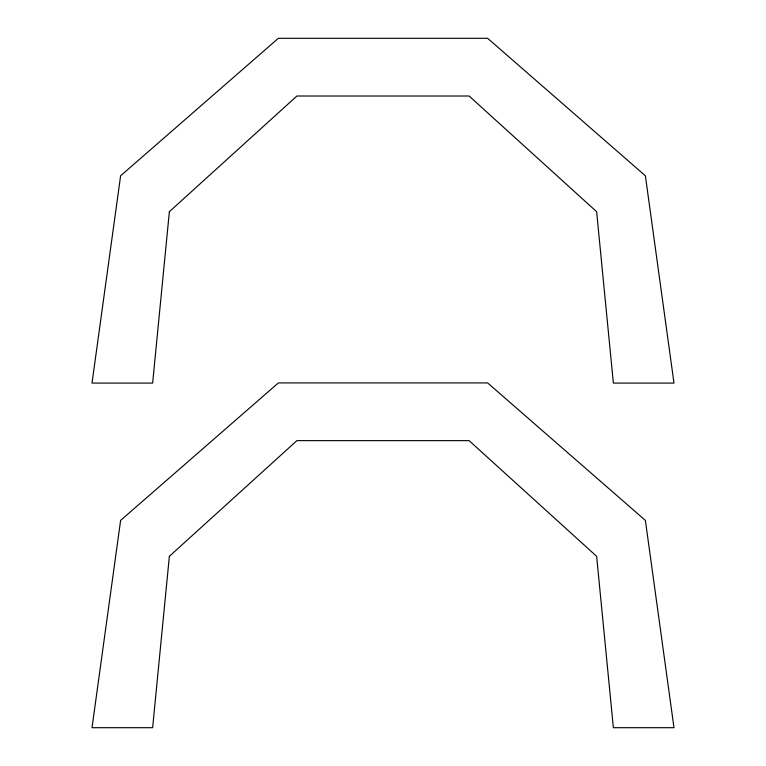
<?xml version="1.0" encoding="UTF-8"?>
<svg xmlns="http://www.w3.org/2000/svg" width="766" height="766" viewBox="0 0 766 766"><rect width="100%" height="100%" fill="white"/><g stroke="black" fill="none" stroke-linecap="round" stroke-linejoin="round"><path stroke-width="1.15" d="M169.363 211.703L152.635 383.077L92.016 383.077L120.616 175.787L278.374 38.3L487.626 38.3L645.384 175.787L673.984 383.077L613.365 383.077L596.637 211.703L469.098 96.009L296.902 96.009L169.363 211.703M169.363 556.317L152.635 727.7L92.016 727.7L120.616 520.401L278.374 382.923L487.626 382.923L645.384 520.401L673.984 727.7L613.365 727.7L596.637 556.317L469.098 440.632L296.902 440.632L169.363 556.317"/></g></svg>
